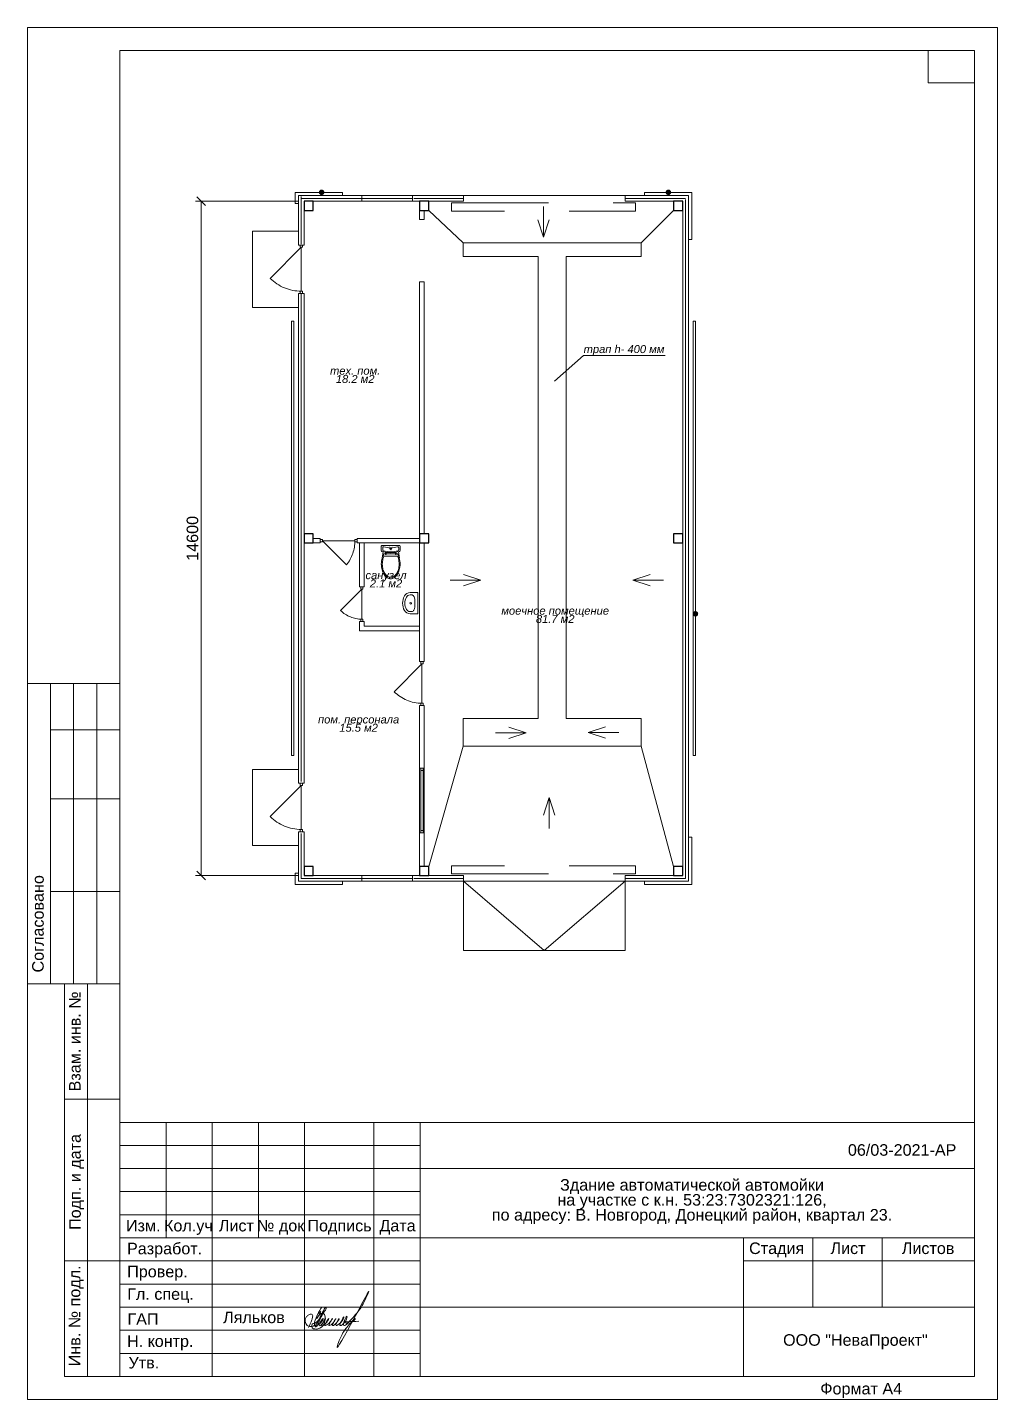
# Model space of a CAD drawing. Header units: metres. Extents: x 14774.6 to 14817.2, y 5674.3 to 5736.7.
# Drawn here: x 14774.65 to 14795.65, y 5674.35 to 5704.05 of the extents above; entities that cross this region are included whole.
import ezdxf
from ezdxf.enums import TextEntityAlignment as Align

# ---------------------------------------------------------------- set-up
doc = ezdxf.new("R2010")
doc.units = ezdxf.units.M
doc.header["$MEASUREMENT"] = 0
doc.linetypes.add('DGN Style 2', pattern=[3.4986, 2.09916, -1.39944])
doc.layers.get('Defpoints').update_dxf_attribs({"lineweight": 0})
for name, color, linetype, lineweight in [('Level 1', 7, 'Continuous', 0), ('Level 50', 7, 'Continuous', 0), ('Level 63', 7, 'Continuous', 0), ('Стены', 7, 'Continuous', 13), ('ТОНКАЯ', 7, 'Continuous', 30), ('ЧЕРТЕЖ', 7, 'Continuous', 0)]:
    doc.layers.add(name, color=color, linetype=linetype, lineweight=lineweight)
doc.styles.get("Standard").update_dxf_attribs({"font": 'txt.shx', "height": 0.0025})
doc.styles.add('Style-Arial', font='arial.ttf')
doc.styles.add('Style-Arial IF', font='ariali.ttf')
doc.styles.add('Style-txt', font='txt.shx')
doc.linetypes.add('Batt', pattern='A,-0.079,[3,dgnlstyle-ARCHLSTY.shx,S=0.002488,R=0,X=0,Y=0],-0.079', length=0.158)
doc.dimstyles.new('100', dxfattribs={"dimtxt": 0.25, "dimasz": 0.1875, "dimexe": 0.125, "dimexo": 0.125, "dimgap": 0.0625, "dimtad": 1, "dimdec": 0, "dimlfac": 1000, "dimzin": 11, "dimdsep": 46, "dimtxsty": 'Style-txt', "dimblk": 'OBLIQUE', "dimcen": 0.09, "dimadec": 0, "dimazin": 3, "dimtfac": 1, "dimtdec": 0, "dimtmove": 0, "dimatfit": 3, "dimldrblk": 'TerminatorOpen', "dimfxl": 1, "dimfrac": 2, "dimtzin": 11, "dimlwd": 0, "dimlwe": 0, "dimarcsym": 0})

# ---------------------------------------------------------------- blocks, each defined once
blk = doc.blocks.new('*U55')
at = {"color": 252, "linetype": 'Continuous', "lineweight": 0}
for p, q in [((0.085, 0.187), (0.225, 0.166)), ((0.128, 0.146), (0.128, -0.146)), ((0.18, 0.146), (0.18, 0.116)), ((0.18, 0.101), (0.18, -0.1)), ((0.251, 0.203), (0.341, 0.203)), ((0.263, 0.173), (0.313, 0.173)), ((0.361, 0.183), (0.361, -0.183)), ((0.085, -0.187), (0.225, -0.166)), ((0.18, -0.116), (0.18, -0.146)), ((0.341, -0.203), (0.251, -0.203)), ((0.313, -0.173), (0.263, -0.173))]:
    blk.add_line(p, q, dxfattribs=at)
at = {"color": 252, "linetype": 'Continuous', "lineweight": 0, "extrusion": (0, 0, -1)}
blk.add_circle((-0.284, 0), 0.0173, dxfattribs=at)
at = {"color": 252, "linetype": 'Continuous', "lineweight": 0}
for centre, radius, start, end in [((-0.228, 0), 0.133, 146.9765, 180), ((-0.228, 0), 0.133, 180, 213.0235), ((-0.139, -0.058), 0.239, 122.5078, 146.9765), ((-0.211, 0), 0.119, 146.9765, 180), ((-0.211, 0), 0.119, 180, 213.0235), ((-0.131, -0.052), 0.215, 122.5078, 146.9765), ((-0.081, -0.15), 0.348, 104.7867, 122.5078), ((-0.079, -0.134), 0.313, 104.7867, 122.5078), ((-0.042, -0.296), 0.499, 90, 104.7867), ((-0.044, -0.265), 0.448, 90, 104.7867), ((-0.044, -0.265), 0.448, 75.2133, 90), ((-0.042, -0.296), 0.499, 75.2133, 90), ((-0.01, -0.134), 0.313, 63.9053, 75.2133), ((-0.004, -0.15), 0.348, 58.1489, 75.2133), ((0.849, 0), 0.646, 163.0112, 196.9888), ((0.849, 0), 0.626, 165.4244, 194.5756), ((0.251, 0.183), 0.0203, 90, 163.0112), ((0.263, 0.152), 0.0203, 90, 165.4244), ((0.801, 0), 0.491, 162.658, 197.342), ((0.313, 0.152), 0.0203, 342.658, 90), ((0.341, 0.183), 0.0203, 360, 90), ((-0.139, 0.058), 0.239, 213.0235, 237.4922), ((-0.131, 0.052), 0.215, 213.0235, 237.4922), ((-0.081, 0.15), 0.348, 237.4922, 255.2133), ((-0.079, 0.135), 0.313, 237.4922, 255.2133), ((-0.042, 0.296), 0.499, 255.2133, 270), ((-0.044, 0.266), 0.448, 255.2133, 270), ((-0.044, 0.266), 0.448, 270, 284.7867), ((-0.042, 0.296), 0.499, 270, 284.7867), ((-0.01, 0.135), 0.313, 284.7867, 296.0947), ((-0.004, 0.15), 0.348, 284.7867, 301.8511), ((0.251, -0.183), 0.0203, 196.9888, 270), ((0.263, -0.152), 0.0203, 194.5756, 270), ((0.313, -0.152), 0.0203, 270, 17.342), ((0.341, -0.183), 0.0203, 270, 360)]:
    blk.add_arc(centre, radius, start, end, dxfattribs=at)
for points in [[(0.163, 0.101), (0.201, 0.101), (0.201, 0.116), (0.163, 0.116)], [(0.163, -0.1), (0.201, -0.1), (0.201, -0.116), (0.163, -0.116)]]:
    blk.add_3dface(points, dxfattribs=at)
at = {"color": 252, "linetype": 'Continuous', "lineweight": 0, "extrusion": (0, 0, -1), "insert": (0.324, 0.036), "char_height": 0.01016, "width": 48.31913, "attachment_point": 1, "text_direction": (0, -1, 0)}
blk.add_mtext('Spais Shattl', dxfattribs=at)
blk = doc.blocks.new('SINK10_1')
at = {"color": 252, "linetype": 'Continuous', "lineweight": 0}
for p, q in [((-23, 0), (-23, -16.8)), ((23, 0), (-23, 0)), ((23, 0), (23, -16.8)), ((-17.9, -12.3), (-18, -13.4)), ((-18, -13.4), (-18, -16.8)), ((-17.5, -11.2), (-17.9, -12.3)), ((-16.8, -10.1), (-17.5, -11.2)), ((-15.9, -9.2), (-16.8, -10.1)), ((-14.8, -8.3), (-15.9, -9.2)), ((-13.6, -7.7), (-14.8, -8.3)), ((-12.2, -7.2), (-13.6, -7.7)), ((-10.7, -6.9), (-12.2, -7.2)), ((-9.1, -6.8), (-10.7, -6.9)), ((-9.1, -6.8), (-9.1, -6.8)), ((9.1, -6.8), (-9.1, -6.8)), ((9.1, -6.8), (9.1, -6.8)), ((10.7, -6.9), (9.1, -6.8)), ((12.2, -7.2), (10.7, -6.9)), ((13.6, -7.7), (12.2, -7.2)), ((14.8, -8.3), (13.6, -7.7)), ((15.9, -9.2), (14.8, -8.3)), ((16.8, -10.1), (15.9, -9.2)), ((17.5, -11.2), (16.8, -10.1)), ((17.9, -12.3), (17.5, -11.2)), ((18, -13.4), (17.9, -12.3)), ((18, -13.4), (18, -16.8))]:
    blk.add_line(p, q, dxfattribs=at)
for centre, radius, start, end in [((-9.1, -16.8), 13.9, 180, 241.5254), ((-9.1, -16.8), 8.89, 180, 241.5254), ((0, 0), 33, 241.5254, 298.4746), ((0, 0), 28, 241.5254, 298.4746), ((0, -15.2), 1.75, 0, 360), ((9.1, -16.8), 8.89, 298.4746, 360), ((9.1, -16.8), 13.9, 298.4746, 360)]:
    blk.add_arc(centre, radius, start, end, dxfattribs=at)
blk = doc.blocks.new('*U57')
at = {"layer": 'Стены', "color": 7, "linetype": 'Continuous', "lineweight": 0}
for p, q in [((0, 0.333), (-0.122, -0.044)), ((0, -0.333), (0, 0.333)), ((0, 0.333), (0.122, -0.044))]:
    blk.add_line(p, q, dxfattribs=at)
blk = doc.blocks.new('_Oblique')
at = {"color": 0, "linetype": 'ByBlock', "lineweight": -2}
blk.add_line((0.5, 0.5), (-0.5, -0.5), dxfattribs=at)
blk = doc.blocks.new('*D88')
at = {"layer": 'Defpoints', "color": 0, "linetype": 'Continuous', "lineweight": 0, "transparency": 16777216}
for p in [(14780.634, 5700.29), (14778.408, 5685.69), (14780.634, 5685.69)]:
    blk.add_point(p, dxfattribs=at)
at = {"layer": 'ЧЕРТЕЖ', "color": 7, "linetype": 'Continuous', "lineweight": 0, "transparency": 16777216}
for p, q in [((14780.509, 5700.29), (14778.283, 5700.29)), ((14778.408, 5700.29), (14778.408, 5685.69)), ((14780.509, 5685.69), (14778.283, 5685.69))]:
    blk.add_line(p, q, dxfattribs=at)
at = {"layer": 'ЧЕРТЕЖ', "color": 7, "linetype": 'Continuous', "lineweight": 0, "transparency": 16777216, "xscale": 0.1875, "yscale": 0.1875, "zscale": 0.1875}
for p, rotation in [((14778.408, 5700.29), 90), ((14778.408, 5685.69), 270)]:
    blk.add_blockref('_Oblique', p, dxfattribs=dict(at, rotation=rotation))
at = {"layer": 'ЧЕРТЕЖ', "color": 0, "linetype": 'Continuous', "lineweight": 0, "transparency": 16777216, "insert": (14778.218, 5692.99), "char_height": 0.25, "attachment_point": 5, "rotation": 90, "style": 'Style-Arial'}
blk.add_mtext('14600', dxfattribs=at)
blk = doc.blocks.new('TerminatorOpen')
at = {"color": 0, "linetype": 'ByBlock', "lineweight": -2}
for q in [(-1, 0.5), (-1, 0), (-1, -0.5)]:
    blk.add_line((0, 0), q, dxfattribs=at)

msp = doc.modelspace()

# ---------------------------------------------------------------- hatches: boundary and pattern name
at = {"layer": 'ЧЕРТЕЖ', "linetype": 'Continuous', "lineweight": 0}
h = msp.add_hatch(color=7, dxfattribs=at)
edge = h.paths.add_edge_path()
edge.add_arc((14781.0131, 5700.48), 0.0604, 0, 360)
h = msp.add_hatch(color=7, dxfattribs=at)
edge = h.paths.add_edge_path()
edge.add_arc((14788.5203, 5700.48), 0.0604, 0, 360)
h = msp.add_hatch(color=7, dxfattribs=at)
edge = h.paths.add_edge_path()
edge.add_arc((14789.1054, 5691.357), 0.0604, 0, 360)

# ---------------------------------------------------------------- linework, layer by layer
at = {"color": 7, "linetype": 'Continuous', "lineweight": 13}
for p, q in [((14780.9839, 5692.99), (14780.8339, 5692.99)), ((14780.9839, 5692.89), (14780.9839, 5692.99)), ((14780.9839, 5692.89), (14780.8339, 5692.89))]:
    msp.add_line(p, q, dxfattribs=at)
at = {"layer": 'Level 1', "color": 7, "linetype": 'Continuous', "lineweight": 0}
for p, q in [((14786.0513, 5696.3961), (14786.6803, 5696.947)), ((14786.6803, 5696.947), (14788.4507, 5696.947))]:
    msp.add_line(p, q, dxfattribs=at)
at = {"layer": 'Level 50', "color": 7, "linetype": 'Continuous', "lineweight": 0}
for p, q in [((14795.6453, 5704.0494), (14774.6453, 5704.0494)), ((14774.6453, 5704.0494), (14774.6453, 5674.3494)), ((14795.6453, 5674.3494), (14795.6453, 5704.0494)), ((14774.6453, 5674.3494), (14795.6453, 5674.3494))]:
    msp.add_line(p, q, dxfattribs=at)
at = {"layer": 'Level 50', "color": 7, "linetype": 'Continuous', "lineweight": 13}
for p, q in [((14776.6453, 5703.5494), (14776.6453, 5674.8494)), ((14776.6453, 5703.5494), (14795.1453, 5703.5494)), ((14794.1453, 5702.8494), (14794.1453, 5703.5494)), ((14795.1453, 5674.8494), (14795.1453, 5703.5494)), ((14794.1453, 5702.8494), (14795.1453, 5702.8494))]:
    msp.add_line(p, q, dxfattribs=at)
at = {"layer": 'Level 63', "color": 7, "linetype": 'Continuous', "lineweight": 13}
for p, q in [((14774.6453, 5689.8494), (14776.6453, 5689.8494)), ((14774.6453, 5689.8494), (14774.6453, 5683.3494)), ((14775.1453, 5689.8494), (14775.1453, 5683.3494)), ((14775.6453, 5689.8494), (14775.6453, 5683.3494)), ((14776.1453, 5689.8494), (14776.1453, 5683.3494)), ((14775.1453, 5688.8494), (14776.6453, 5688.8494)), ((14775.1453, 5687.3494), (14776.6453, 5687.3494)), ((14775.1453, 5685.3494), (14776.6453, 5685.3494)), ((14774.6453, 5683.3494), (14776.6453, 5683.3494)), ((14775.4453, 5683.3494), (14776.6453, 5683.3494)), ((14775.9453, 5674.8494), (14775.9453, 5683.3494)), ((14775.4453, 5680.8494), (14776.6453, 5680.8494)), ((14776.6453, 5680.3494), (14795.1453, 5680.3494)), ((14776.6453, 5680.3494), (14776.6453, 5674.8494)), ((14777.6453, 5680.3494), (14777.6453, 5677.8494)), ((14778.6453, 5680.3494), (14778.6453, 5674.8494)), ((14779.6453, 5680.3494), (14779.6453, 5677.8494)), ((14780.6453, 5680.3494), (14780.6453, 5674.8494)), ((14782.1453, 5680.3494), (14782.1453, 5674.8494)), ((14783.1453, 5680.3494), (14783.1453, 5674.8494)), ((14783.1453, 5679.3494), (14795.1453, 5679.3494)), ((14776.6453, 5678.3494), (14783.1453, 5678.3494)), ((14776.6453, 5677.8494), (14783.1453, 5677.8494)), ((14783.1453, 5677.8494), (14795.1453, 5677.8494)), ((14775.4453, 5677.3494), (14776.6453, 5677.3494)), ((14790.1453, 5677.3494), (14795.1453, 5677.3494)), ((14783.1453, 5676.3494), (14795.1453, 5676.3494)), ((14776.6453, 5674.8494), (14795.1453, 5674.8494))]:
    msp.add_line(p, q, dxfattribs=at)
at = {"layer": 'Level 63', "color": 7, "linetype": 'Continuous', "lineweight": 0}
for p, q in [((14776.6453, 5679.8494), (14783.1453, 5679.8494)), ((14776.6453, 5679.3494), (14783.1453, 5679.3494)), ((14776.6453, 5678.8494), (14783.1453, 5678.8494)), ((14776.6453, 5677.3494), (14783.1453, 5677.3494)), ((14776.6453, 5676.8494), (14783.1453, 5676.8494)), ((14776.6453, 5676.3494), (14783.1453, 5676.3494)), ((14776.6453, 5675.8494), (14783.1453, 5675.8494)), ((14776.6453, 5675.3494), (14783.1453, 5675.3494))]:
    msp.add_line(p, q, dxfattribs=at)
at = {"layer": 'Level 63', "color": 7, "linetype": 'Continuous', "lineweight": 13, "flags": 128}
for points in [[(14776.6453, 5674.8494), (14775.4453, 5674.8494), (14775.4453, 5683.3494)], [(14790.1453, 5677.8494), (14790.1453, 5674.8494)], [(14791.6453, 5677.8494), (14791.6453, 5676.3494)], [(14793.1453, 5677.8494), (14793.1453, 5676.3494)]]:
    msp.add_lwpolyline(points, dxfattribs=at)
at = {"layer": 'Стены', "color": 7, "linetype": 'Continuous', "lineweight": 13}
for p, q in [((14780.4439, 5700.48), (14780.4439, 5700.24)), ((14781.4639, 5700.48), (14780.4439, 5700.48)), ((14780.5139, 5700.41), (14780.5139, 5699.34)), ((14780.5139, 5700.41), (14781.8839, 5700.41)), ((14781.4639, 5700.48), (14781.4639, 5700.41)), ((14781.8839, 5700.29), (14781.8839, 5700.41)), ((14782.9839, 5700.29), (14782.9839, 5700.41)), ((14782.9839, 5700.41), (14784.0839, 5700.41)), ((14784.0839, 5700.41), (14784.0839, 5700.29)), ((14787.5839, 5700.41), (14787.5839, 5700.29)), ((14787.5839, 5700.41), (14788.9539, 5700.41)), ((14788.0039, 5700.48), (14788.0039, 5700.41)), ((14788.0039, 5700.48), (14789.0239, 5700.48)), ((14788.9539, 5685.57), (14788.9539, 5700.41)), ((14789.0239, 5700.48), (14789.0239, 5699.46)), ((14780.4439, 5700.24), (14780.5139, 5700.24)), ((14780.6339, 5700.29), (14780.6339, 5699.34)), ((14780.6339, 5700.29), (14781.8839, 5700.29)), ((14782.9839, 5700.29), (14784.0839, 5700.29)), ((14783.1339, 5699.89), (14783.1339, 5700.09)), ((14783.2339, 5699.89), (14783.2339, 5700.09)), ((14787.5839, 5700.29), (14788.8339, 5700.29)), ((14788.8339, 5685.69), (14788.8339, 5700.29)), ((14783.2339, 5699.89), (14783.1339, 5699.89)), ((14788.9539, 5699.46), (14789.0239, 5699.46)), ((14780.6339, 5699.34), (14780.5139, 5699.34)), ((14780.5139, 5699.34), (14780.6339, 5699.34)), ((14783.1339, 5690.3224), (14783.1339, 5698.54)), ((14783.2339, 5698.54), (14783.1339, 5698.54)), ((14783.2339, 5693.09), (14783.2339, 5698.54)), ((14780.6339, 5698.29), (14780.5139, 5698.29)), ((14780.5139, 5698.29), (14780.5139, 5687.69)), ((14780.6339, 5698.29), (14780.6339, 5687.69)), ((14781.7839, 5692.99), (14783.1339, 5692.99)), ((14781.7839, 5692.99), (14781.7839, 5692.89)), ((14781.7839, 5692.89), (14783.1339, 5692.89)), ((14781.8339, 5691.94), (14781.8339, 5692.89)), ((14781.9339, 5691.94), (14781.9339, 5692.89)), ((14783.2339, 5690.3224), (14783.2339, 5692.89)), ((14781.8339, 5691.94), (14781.9339, 5691.94)), ((14781.8339, 5690.99), (14781.8339, 5691.19)), ((14781.8339, 5691.19), (14781.9339, 5691.19)), ((14781.9339, 5691.09), (14781.9339, 5691.19)), ((14781.8339, 5690.99), (14783.1339, 5690.99)), ((14781.9339, 5691.09), (14783.1339, 5691.09)), ((14783.1339, 5690.3224), (14783.2339, 5690.3224)), ((14783.1339, 5689.3724), (14783.2339, 5689.3724)), ((14783.1339, 5688.015), (14783.1339, 5689.3724)), ((14783.2339, 5688.015), (14783.2339, 5689.3724)), ((14783.1339, 5688.015), (14783.2339, 5688.015)), ((14780.6339, 5687.69), (14780.5139, 5687.69)), ((14780.5139, 5687.69), (14780.6339, 5687.69)), ((14780.5139, 5686.64), (14780.5139, 5685.57)), ((14780.6339, 5686.64), (14780.5139, 5686.64)), ((14780.6339, 5686.64), (14780.6339, 5685.69)), ((14783.1339, 5685.89), (14783.1339, 5686.615)), ((14783.1339, 5686.615), (14783.2339, 5686.615)), ((14783.2339, 5685.89), (14783.2339, 5686.615)), ((14788.9539, 5686.52), (14789.0239, 5686.52)), ((14789.0239, 5685.5), (14789.0239, 5686.52)), ((14780.4439, 5685.5), (14780.4439, 5685.74)), ((14780.4439, 5685.74), (14780.5139, 5685.74)), ((14781.4639, 5685.5), (14780.4439, 5685.5)), ((14780.5139, 5685.57), (14781.8839, 5685.57)), ((14780.6339, 5685.69), (14781.8839, 5685.69)), ((14781.4639, 5685.5), (14781.4639, 5685.57)), ((14781.8839, 5685.69), (14781.8839, 5685.57)), ((14782.9839, 5685.69), (14782.9839, 5685.57)), ((14782.9839, 5685.69), (14784.0839, 5685.69)), ((14782.9839, 5685.57), (14784.0839, 5685.57)), ((14784.0839, 5685.57), (14784.0839, 5685.69)), ((14787.5839, 5685.57), (14787.5839, 5685.69)), ((14787.5839, 5685.69), (14788.8339, 5685.69)), ((14787.5839, 5685.57), (14788.9539, 5685.57)), ((14788.0039, 5685.5), (14788.0039, 5685.57)), ((14788.0039, 5685.5), (14789.0239, 5685.5))]:
    msp.add_line(p, q, dxfattribs=at)
at = {"layer": 'Стены', "color": 7, "linetype": 'Batt', "lineweight": 0, "ltscale": 0.3}
for p, q in [((14780.5739, 5699.3559), (14780.5739, 5700.3896)), ((14781.8677, 5700.35), (14780.5739, 5700.35)), ((14784.0839, 5700.35), (14783.0124, 5700.35)), ((14787.5839, 5700.35), (14788.8931, 5700.35)), ((14788.8931, 5700.3223), (14788.8931, 5685.63)), ((14780.5739, 5698.2726), (14780.5739, 5687.7309)), ((14780.5739, 5686.6024), (14780.5739, 5685.63)), ((14781.8677, 5685.63), (14780.5739, 5685.63)), ((14784.0839, 5685.63), (14783.0124, 5685.63)), ((14787.5839, 5685.63), (14788.8931, 5685.63))]:
    msp.add_line(p, q, dxfattribs=at)
at = {"layer": 'Стены', "color": 7, "linetype": 'Continuous', "lineweight": 0}
for p, q in [((14782.9839, 5700.41), (14781.8839, 5700.41)), ((14781.8839, 5700.35), (14782.9839, 5700.35)), ((14784.0839, 5700.41), (14787.5839, 5700.41)), ((14781.8839, 5700.29), (14782.9839, 5700.29)), ((14783.3339, 5700.09), (14784.0739, 5699.39)), ((14787.9339, 5699.39), (14788.6339, 5700.09)), ((14779.5139, 5699.64), (14779.5139, 5697.99)), ((14780.5139, 5699.64), (14779.5139, 5699.64)), ((14780.5739, 5699.29), (14779.9022, 5698.6183)), ((14780.5739, 5698.34), (14780.5739, 5699.29)), ((14784.0739, 5699.39), (14787.9339, 5699.39)), ((14785.7039, 5689.09), (14785.7039, 5699.09)), ((14786.3039, 5689.09), (14786.3039, 5699.09)), ((14780.5139, 5697.99), (14779.5139, 5697.99)), ((14780.3639, 5697.69), (14780.4139, 5697.69)), ((14781.7339, 5692.94), (14781.0339, 5692.94)), ((14781.0339, 5692.94), (14781.5553, 5692.4187)), ((14781.8839, 5691.89), (14781.4243, 5691.4304)), ((14781.8839, 5691.89), (14781.8839, 5691.24)), ((14783.1839, 5690.2724), (14782.5829, 5689.6714)), ((14783.1839, 5689.4224), (14783.1839, 5690.2724)), ((14784.0739, 5689.09), (14785.7039, 5689.09)), ((14784.0739, 5689.09), (14784.0739, 5688.49)), ((14786.3039, 5689.09), (14787.9339, 5689.09)), ((14787.9339, 5689.09), (14787.9339, 5688.49)), ((14784.0739, 5688.49), (14787.9339, 5688.49)), ((14779.5139, 5687.99), (14779.5139, 5686.34)), ((14780.5139, 5687.99), (14779.5139, 5687.99)), ((14783.1339, 5686.615), (14783.1339, 5688.015)), ((14783.1589, 5687.965), (14783.1589, 5686.665)), ((14783.2089, 5686.665), (14783.2089, 5687.965)), ((14783.2339, 5688.015), (14783.2339, 5686.615)), ((14780.5739, 5687.64), (14779.9022, 5686.9683)), ((14780.5739, 5686.69), (14780.5739, 5687.64)), ((14780.5139, 5686.34), (14779.5139, 5686.34)), ((14781.8839, 5685.69), (14782.9839, 5685.69)), ((14781.8839, 5685.63), (14782.9839, 5685.63)), ((14782.9839, 5685.57), (14781.8839, 5685.57)), ((14784.0839, 5685.57), (14787.5839, 5685.57)), ((14784.0839, 5685.57), (14784.0839, 5684.07)), ((14787.5839, 5685.57), (14787.5839, 5684.07)), ((14784.0839, 5684.07), (14787.5839, 5684.07))]:
    msp.add_line(p, q, dxfattribs=at)
at = {"layer": 'Стены', "color": 7, "linetype": 'Continuous', "lineweight": 0, "flags": 128}
msp.add_lwpolyline([(14784.0839, 5685.57), (14785.8339, 5684.07), (14787.5839, 5685.57)], dxfattribs=at)
at = {"layer": 'Стены', "color": 7, "linetype": 'DGN Style 2', "lineweight": 0}
for centre, radius, start, end in [((14780.5739, 5699.29), 0.95, 225, 270), ((14780.8839, 5692.94), 0.85, 322.16826, 0), ((14781.8839, 5691.89), 0.65, 225, 270), ((14783.1839, 5690.2724), 0.85, 225, 270), ((14780.5739, 5687.64), 0.95, 225, 270)]:
    msp.add_arc(centre, radius, start, end, dxfattribs=at)
at = {"layer": 'Стены', "color": 7, "linetype": 'Continuous', "lineweight": 30}
for points in [[(14780.8339, 5700.29), (14780.6339, 5700.29), (14780.6339, 5700.09), (14780.8339, 5700.09)], [(14783.3339, 5700.29), (14783.1339, 5700.29), (14783.1339, 5700.09), (14783.3339, 5700.09)], [(14788.8339, 5700.29), (14788.6339, 5700.29), (14788.6339, 5700.09), (14788.8339, 5700.09)], [(14780.8339, 5693.09), (14780.6339, 5693.09), (14780.6339, 5692.89), (14780.8339, 5692.89)], [(14783.3339, 5693.09), (14783.1339, 5693.09), (14783.1339, 5692.89), (14783.3339, 5692.89)], [(14788.8339, 5693.09), (14788.6339, 5693.09), (14788.6339, 5692.89), (14788.8339, 5692.89)], [(14780.8339, 5685.89), (14780.6339, 5685.89), (14780.6339, 5685.69), (14780.8339, 5685.69)], [(14783.3339, 5685.89), (14783.1339, 5685.89), (14783.1339, 5685.69), (14783.3339, 5685.69)], [(14788.8339, 5685.89), (14788.6339, 5685.89), (14788.6339, 5685.69), (14788.8339, 5685.69)]]:
    msp.add_3dface(points, dxfattribs=at)
at = {"layer": 'Стены', "color": 7, "linetype": 'DGN Style 2', "lineweight": 0}
for points in [[(14783.8239, 5700.2498), (14787.809, 5700.2498), (14787.809, 5700.0756), (14783.8239, 5700.0756)], [(14783.8239, 5685.7303), (14787.809, 5685.7303), (14787.809, 5685.9045), (14783.8239, 5685.9045)]]:
    msp.add_3dface(points, dxfattribs=at)
at = {"layer": 'Стены', "color": 7, "linetype": 'Continuous', "lineweight": 13}
for points in [[(14780.5989, 5699.34), (14780.5989, 5699.29), (14780.5489, 5699.29), (14780.5489, 5699.34)], [(14780.5989, 5698.34), (14780.5989, 5698.29), (14780.5489, 5698.29), (14780.5489, 5698.34)], [(14780.9839, 5692.965), (14781.0339, 5692.965), (14781.0339, 5692.915), (14780.9839, 5692.915)], [(14781.7339, 5692.965), (14781.7839, 5692.965), (14781.7839, 5692.915), (14781.7339, 5692.915)], [(14781.8589, 5691.94), (14781.9089, 5691.94), (14781.9089, 5691.89), (14781.8589, 5691.89)], [(14781.8589, 5691.24), (14781.9089, 5691.24), (14781.9089, 5691.19), (14781.8589, 5691.19)], [(14783.2089, 5690.3224), (14783.2089, 5690.2724), (14783.1589, 5690.2724), (14783.1589, 5690.3224)], [(14783.2089, 5689.4224), (14783.2089, 5689.3724), (14783.1589, 5689.3724), (14783.1589, 5689.4224)], [(14783.2089, 5688.015), (14783.2089, 5687.965), (14783.1589, 5687.965), (14783.1589, 5688.015)], [(14780.5989, 5687.69), (14780.5989, 5687.64), (14780.5489, 5687.64), (14780.5489, 5687.69)], [(14780.5989, 5686.69), (14780.5989, 5686.64), (14780.5489, 5686.64), (14780.5489, 5686.69)], [(14783.2089, 5686.665), (14783.2089, 5686.615), (14783.1589, 5686.615), (14783.1589, 5686.665)]]:
    msp.add_3dface(points, dxfattribs=at)
at = {"layer": 'ТОНКАЯ', "color": 5, "linetype": 'Continuous', "lineweight": 13, "ltscale": 1e-06}
msp.add_spline([(14780.7295, 5675.9104), (14780.8009, 5676.0738), (14780.8184, 5676.1392), (14780.8184, 5676.1762), (14780.7967, 5676.198), (14780.7624, 5676.198), (14780.7086, 5676.1669), (14780.6705, 5676.1183), (14780.6604, 5676.0902), (14780.6604, 5676.0425), (14780.6723, 5675.9982), (14780.7021, 5675.9559), (14780.7364, 5675.9362), (14780.7828, 5675.9284), (14780.8302, 5675.9411), (14780.8709, 5675.9596), (14780.8988, 5675.9812), (14780.9485, 5676.0672), (14780.9945, 5676.1619), (14781.0319, 5676.2387), (14781.071, 5676.3065), (14781.0969, 5676.3428), (14781.109, 5676.346), (14781.1137, 5676.3286), (14781.106, 5676.3), (14781.0834, 5676.2688), (14780.9504, 5676.0125), (14780.9081, 5675.9392), (14780.8764, 5675.9209), (14780.8679, 5675.9356), (14780.864, 5675.9503), (14780.8588, 5676.0028), (14780.8818, 5676.0888), (14780.9478, 5676.2327), (14781.0162, 5676.3511), (14780.9487, 5676.2138), (14780.9926, 5676.2525), (14780.903, 5676.0973), (14780.9731, 5676.1881), (14781.0247, 5676.2179), (14781.0639, 5676.2074), (14781.0825, 5676.1656), (14781.088, 5676.0981), (14781.0388, 5675.9431), (14780.9777, 5675.8983), (14780.9328, 5675.8796), (14780.8637, 5675.877), (14780.8159, 5675.8973), (14780.8071, 5675.9123), (14780.8019, 5675.9476), (14780.8115, 5675.9833), (14780.8642, 5676.0025), (14780.9706, 5676.0978), (14780.8902, 5675.9397), (14780.9316, 5675.9636), (14781.0389, 5676.0709), (14781.0473, 5676.1024), (14780.9602, 5675.9515), (14781.0528, 5676.0218), (14781.1003, 5676.1073), (14781.0187, 5675.9452), (14781.1313, 5676.034), (14781.172, 5676.1073), (14781.0862, 5675.9559), (14781.2018, 5676.0297), (14781.2481, 5676.1073), (14781.1717, 5675.9544), (14781.2899, 5676.0493), (14781.323, 5676.1073), (14781.2523, 5675.9566), (14781.3898, 5676.0902), (14781.3932, 5676.0987), (14781.3246, 5675.9649), (14781.4945, 5676.1228), (14781.4964, 5676.1298), (14781.41, 5675.9624), (14781.5625, 5676.1229), (14781.5625, 5676.143), (14781.4865, 5675.9706), (14781.6954, 5676.127), (14781.9349, 5676.4702), (14782.0288, 5676.6724), (14781.3485, 5675.4941), (14781.476, 5675.7948), (14781.6324, 5675.997), (14781.7389, 5676.1036), (14781.7002, 5676.0365), (14781.5123, 5676.014), (14781.8204, 5676.0436)], degree=3, dxfattribs=at)
at = {"layer": 'ЧЕРТЕЖ', "color": 7, "linetype": 'Continuous', "lineweight": 0}
for p, q in [((14784.0739, 5699.39), (14784.0739, 5699.09)), ((14787.9339, 5699.39), (14787.9339, 5699.09)), ((14784.0739, 5699.09), (14785.7039, 5699.09)), ((14786.3039, 5699.09), (14787.9339, 5699.09)), ((14780.4139, 5688.29), (14780.4139, 5697.69)), ((14789.0539, 5697.69), (14789.1039, 5697.69)), ((14789.0539, 5688.29), (14789.0539, 5697.69)), ((14783.3339, 5685.89), (14784.0739, 5688.49)), ((14787.9339, 5688.49), (14788.6339, 5685.89)), ((14780.3639, 5688.29), (14780.4139, 5688.29)), ((14789.0539, 5688.29), (14789.1039, 5688.29))]:
    msp.add_line(p, q, dxfattribs=at)
at = {"layer": 'ЧЕРТЕЖ', "color": 7, "linetype": 'Continuous', "lineweight": 13}
for p, q in [((14780.3639, 5688.29), (14780.3639, 5697.69)), ((14789.1039, 5688.29), (14789.1039, 5697.69))]:
    msp.add_line(p, q, dxfattribs=at)

# ---------------------------------------------------------------- block references
at = {"color": 252, "linetype": 'Continuous', "lineweight": 0, "extrusion": (0, 0, -1), "rotation": 90.00000000000067}
msp.add_blockref('*U55', (-14782.5087, 5692.4775), dxfattribs=at)
at = {"color": 252, "linetype": 'Continuous', "lineweight": 0, "xscale": 0.009999999999999998, "yscale": 0.009999999999999998, "rotation": 270}
msp.add_blockref('SINK10_1', (14783.096, 5691.5855), dxfattribs=at)
at = {"layer": 'Стены', "color": 7, "linetype": 'Continuous', "lineweight": 0, "extrusion": (0, 0, -1)}
for p, rotation in [((-14785.8185, 5699.842), 180), ((-14784.1298, 5692.0841), 90), ((-14785.1104, 5688.7814), 90)]:
    msp.add_blockref('*U57', p, dxfattribs=dict(at, rotation=rotation))
at = {"layer": 'Стены', "color": 7, "linetype": 'Continuous', "lineweight": 0, "rotation": 90}
for p in [(14788.0824, 5692.0841), (14787.1138, 5688.787)]:
    msp.add_blockref('*U57', p, dxfattribs=at)
at = {"layer": 'Стены', "color": 7, "linetype": 'Continuous', "lineweight": 0}
msp.add_blockref('*U57', (14785.9416, 5687.0451), dxfattribs=at)

# ---------------------------------------------------------------- texts
at = {"color": 7, "linetype": 'Continuous', "lineweight": 0, "style": 'Style-Arial'}
msp.add_text('Ляльков', height=0.25, dxfattribs=at).set_placement((14778.88, 5676.1286), align=Align.MIDDLE_LEFT)
at = {"color": 7, "linetype": 'Continuous', "lineweight": 0, "insert": (14793.5801, 5679.9121), "char_height": 0.25, "attachment_point": 5, "line_spacing_factor": 0.776524, "style": 'Style-Arial'}
msp.add_mtext('\\P06/03-2021-АР', dxfattribs=at)
at = {"color": 18, "linetype": 'Continuous', "lineweight": 0, "true_color": 0x000000, "insert": (14789.0313, 5678.6349), "char_height": 0.25, "attachment_point": 5, "line_spacing_factor": 0.776524, "style": 'Style-Arial'}
msp.add_mtext('Здание автоматической автомойки \\Pна участке с к.н. 53:23:7302321:126, \\Pпо адресу: В. Новгород, Донецкий район, квартал 23.', dxfattribs=at)
at = {"layer": 'Level 1', "color": 7, "linetype": 'Continuous', "lineweight": 0, "char_height": 0.1725, "attachment_point": 5, "style": 'Style-Arial IF'}
for s, insert, line_spacing_factor in [('трап h- 400 мм', (14787.5595, 5697.0613), 0.6), ('тех. пом.\\P18.2 м2', (14781.7397, 5696.5287), 0.621037), ('санузел\\P2.1 м2', (14782.4075, 5692.1043), 0.621037), ('моечное помещение\\P81.7 м2', (14786.069, 5691.3344), 0.621037), ('пом. персонала\\P15.5 м2', (14781.814, 5688.9797), 0.621037)]:
    msp.add_mtext(s, dxfattribs=dict(at, insert=insert, line_spacing_factor=line_spacing_factor))
at = {"layer": 'Level 63', "color": 7, "linetype": 'Continuous', "lineweight": 0, "style": 'Style-Arial'}
for s, p in [('Согласовано', (14774.8727, 5684.6474)), ('Взам. инв. №', (14775.6709, 5682.1016)), ('Подп. и дата', (14775.6745, 5679.0589)), ('Инв. № подл.', (14775.6653, 5676.1619))]:
    msp.add_text(s, height=0.25002, rotation=90, dxfattribs=at).set_placement(p, align=Align.MIDDLE_CENTER)
for s, p in [('Изм.', (14777.1524, 5678.1144)), ('Кол.уч', (14778.1297, 5678.1144)), ('Лист', (14779.1681, 5678.1144)), ('№ док', (14780.127, 5678.1144)), ('Подпись', (14781.401, 5678.1144)), ('Дата', (14782.6565, 5678.1144)), ('Разработ.', (14777.6143, 5677.6185)), ('Стадия', (14790.8638, 5677.6244)), ('Лист', (14792.4081, 5677.6244)), ('Листов', (14794.1416, 5677.6244)), ('Провер.', (14777.4596, 5677.1207)), ('Гл. спец.', (14777.5259, 5676.6335)), ('ГАП', (14777.1465, 5676.092)), ('Н. контр.', (14777.5208, 5675.6144)), ('ООО "НеваПроект"', (14792.5683, 5675.6389)), ('Утв.', (14777.1649, 5675.1476))]:
    msp.add_text(s, height=0.25, dxfattribs=at).set_placement(p, align=Align.MIDDLE_CENTER)
at = {"layer": 'ЧЕРТЕЖ', "color": 7, "linetype": 'Continuous', "lineweight": 0, "insert": (14792.6934, 5674.5483), "char_height": 0.25, "attachment_point": 5, "line_spacing_factor": 1.214483, "style": 'Style-Arial'}
msp.add_mtext('Формат А4', dxfattribs=at)

# ---------------------------------------------------------------- dimensions: what is measured, and where the dimension line sits
at = {"layer": 'ЧЕРТЕЖ', "color": 7, "linetype": 'Continuous', "lineweight": 0}
dim = msp.add_linear_dim(base=(14778.4085, 5685.69), p1=(14780.6339, 5700.29), p2=(14780.6339, 5685.69), angle=90, dimstyle='100', override={"dimtxsty": 'Style-Arial', "dimclrd": 7, "dimclre": 7, "dimtofl": 0, "dimtmove": 1, "dimfrac": 0}, dxfattribs=at)
dim.commit()
dim.dimension.update_dxf_attribs({"geometry": '*D88', "text_midpoint": (14778.2183, 5692.99)})

doc.saveas('drawing.dxf')
